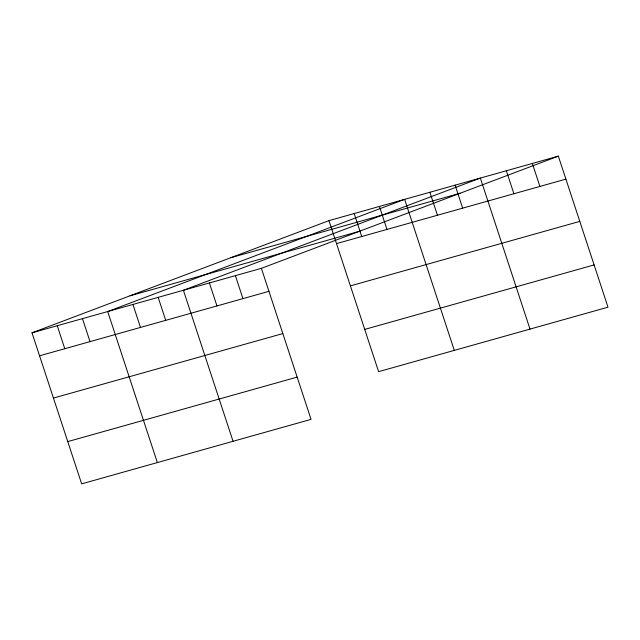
<?xml version="1.0" encoding="UTF-8"?>
<svg xmlns="http://www.w3.org/2000/svg" width="640" height="640" viewBox="0 0 640 640"><rect width="100%" height="100%" fill="white"/><g stroke="black" fill="none" stroke-linecap="round" stroke-linejoin="round"><path stroke-width="0.96" d="M32 332.824L261.392 268.336L311.048 419.368L81.656 483.856L32 332.824L328.952 220.632L558.344 156.144L608 307.176L378.608 371.664L328.952 220.632M261.392 268.336L558.344 156.144M230.96 257.656L460.352 193.168M129.992 295.8L359.384 231.312M336.504 243.616L565.896 179.128M39.56 355.808L268.952 291.32M350.4 285.872L579.792 221.384M53.448 398.064L282.84 333.576M364.712 329.408L594.104 264.92M67.768 441.6L297.16 377.112M532.344 163.448L539.904 186.432M506.344 170.76L513.904 193.744M530.008 329.104L480.352 178.072L183.4 290.264L233.056 441.296M455.112 185.16L462.672 208.144M429.88 192.256L437.44 215.24M454.304 350.384L404.648 199.352L107.696 311.544L157.36 462.576M379.416 206.44L386.976 229.424M354.184 213.536L361.736 236.52M235.392 275.648L242.952 298.632M209.4 282.952L216.952 305.936M158.168 297.352L165.72 320.344M132.936 304.448L140.488 327.432M82.464 318.64L90.024 341.624M57.232 325.728L64.792 348.712"/></g></svg>
